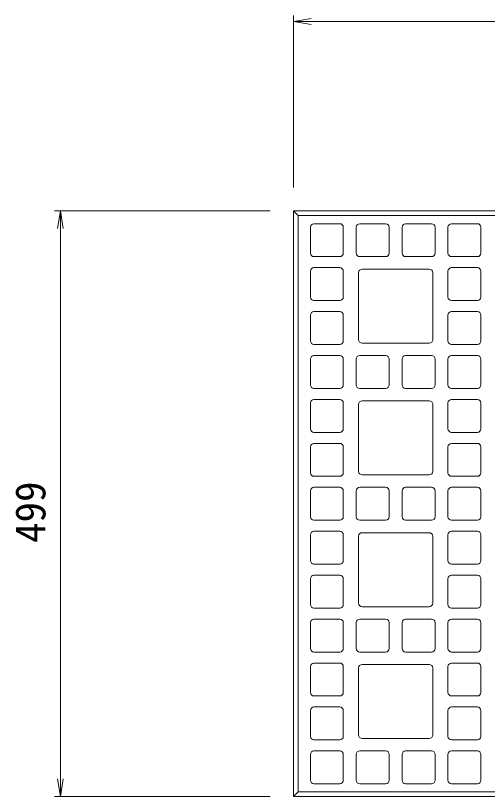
# Model space of a CAD drawing. Units: millimetres, scale not verified. Extents: x 0 to 84100, y 0 to 59400.
# Drawn here: x 14578 to 18590, y 8979 to 15625 of the extents above; entities that cross this region are included whole.
import ezdxf
from ezdxf.enums import TextEntityAlignment as Align

# ---------------------------------------------------------------- set-up
doc = ezdxf.new("R2010")
doc.units = ezdxf.units.MM
doc.header["$LTSCALE"] = 100
for name, color, linetype, lineweight in [('0_2', 7, 'Continuous', 9), ('D-STR', 7, 'Continuous', 18), ('D-STR-DIM（寸法）', 7, 'Continuous', 18), ('D-STR-STR1', 7, 'Continuous', 18), ('D-STR-STR1（構造物）', 7, 'Continuous', 18)]:
    doc.layers.add(name, color=color, linetype=linetype, lineweight=lineweight)
doc.styles.add('ＭＳ ゴシック', font='')
doc.styles.get('ＭＳ ゴシック').set_extended_font_data('MS Gothic')

msp = doc.modelspace()

# ---------------------------------------------------------------- linework, layer by layer
at = {"layer": '0_2'}
for p, q in [((16942.1, 15575.2), (17092.1, 15600.2)), ((17092.1, 15550.2), (16942.1, 15575.2)), ((14933.7, 13812.8), (14958.7, 13962.8)), ((14958.7, 13962.8), (14983.7, 13812.8)), ((14958.7, 8978.6), (14933.7, 9128.6)), ((14983.7, 9128.6), (14958.7, 8978.6))]:
    msp.add_line(p, q, dxfattribs=at)
at = {"layer": '0_2', "lineweight": 18}
for p, q in [((16942.1, 15575.2), (16962.1, 15575.2)), ((14958.7, 13962.8), (14958.7, 13942.8)), ((14958.7, 8978.6), (14958.7, 8998.6))]:
    msp.add_line(p, q, dxfattribs=at)
at = {"layer": 'D-STR'}
for p, q in [((16942.1, 13962.8), (16942.1, 8978.6)), ((16942.1, 13962.8), (23318.7, 13962.8)), ((23358.7, 8978.6), (16942.1, 8978.6))]:
    msp.add_line(p, q, dxfattribs=at)
at = {"layer": 'D-STR-DIM（寸法）'}
for p, q in [((16942.1, 14162.8), (16942.1, 15625.2)), ((16962.1, 15575.2), (23338.7, 15575.2)), ((16742.1, 13962.8), (14908.7, 13962.8)), ((14958.7, 13942.8), (14958.7, 8998.6)), ((16742.1, 8978.6), (14908.7, 8978.6))]:
    msp.add_line(p, q, dxfattribs=at)
at = {"layer": 'D-STR-STR1'}
for p, q in [((16942.1, 13962.8), (16982.1, 13922.9)), ((16982.1, 13922.9), (16982.1, 9018.6)), ((16982.1, 13922.9), (19476.2, 13922.9)), ((16942.1, 8978.6), (16982.1, 9018.6)), ((23318.7, 9018.6), (16982.1, 9018.6))]:
    msp.add_line(p, q, dxfattribs=at)
at = {"layer": 'D-STR-STR1（構造物）'}
for p, q in [((17115.3, 13853.6), (17335.3, 13853.6)), ((17725.3, 13853.6), (17505.3, 13853.6)), ((17895.3, 13853.6), (18115.3, 13853.6)), ((18285.3, 13853.6), (18505.3, 13853.6)), ((17085.3, 13823.6), (17085.3, 13603.6)), ((17365.3, 13823.6), (17365.3, 13603.6)), ((17475.3, 13603.6), (17475.3, 13823.6)), ((17755.3, 13603.6), (17755.3, 13823.6)), ((17865.3, 13603.6), (17865.3, 13823.6)), ((18145.3, 13603.6), (18145.3, 13823.6)), ((18255.3, 13823.6), (18255.3, 13603.6)), ((18535.3, 13823.6), (18535.3, 13603.6)), ((17115.3, 13573.6), (17335.3, 13573.6)), ((17725.3, 13573.6), (17505.3, 13573.6)), ((17895.3, 13573.6), (18115.3, 13573.6)), ((18285.3, 13573.6), (18505.3, 13573.6)), ((17085.3, 13449.6), (17085.3, 13229.6)), ((17115.3, 13479.6), (17335.3, 13479.6)), ((17365.3, 13449.6), (17365.3, 13229.6)), ((17495.3, 12867.6), (17495.3, 13437.6)), ((17525.3, 13467.6), (18095.3, 13467.6)), ((18125.3, 12867.6), (18125.3, 13437.6)), ((18255.3, 13449.6), (18255.3, 13229.6)), ((18285.3, 13479.6), (18505.3, 13479.6)), ((18535.3, 13449.6), (18535.3, 13229.6)), ((17115.3, 13199.6), (17335.3, 13199.6)), ((18285.3, 13199.6), (18505.3, 13199.6)), ((17115.3, 13105.6), (17335.3, 13105.6)), ((18285.3, 13105.6), (18505.3, 13105.6)), ((17085.3, 13075.6), (17085.3, 12855.6)), ((17365.3, 13075.6), (17365.3, 12855.6)), ((18255.3, 13075.6), (18255.3, 12855.6)), ((18535.3, 13075.6), (18535.3, 12855.6)), ((17525.3, 12837.6), (18095.3, 12837.6)), ((17115.3, 12825.6), (17335.3, 12825.6)), ((18285.3, 12825.6), (18505.3, 12825.6)), ((17085.3, 12701.6), (17085.3, 12481.6)), ((17115.3, 12731.6), (17335.3, 12731.6)), ((17365.3, 12701.6), (17365.3, 12481.6)), ((17475.3, 12701.6), (17475.3, 12481.6)), ((17725.3, 12731.6), (17505.3, 12731.6)), ((17755.3, 12701.6), (17755.3, 12481.6)), ((17865.3, 12701.6), (17865.3, 12481.6)), ((17895.3, 12731.6), (18115.3, 12731.6)), ((18145.3, 12701.6), (18145.3, 12481.6)), ((18255.3, 12701.6), (18255.3, 12481.6)), ((18285.3, 12731.6), (18505.3, 12731.6)), ((18535.3, 12701.6), (18535.3, 12481.6)), ((17115.3, 12451.6), (17335.3, 12451.6)), ((17725.3, 12451.6), (17505.3, 12451.6)), ((17895.3, 12451.6), (18115.3, 12451.6)), ((18285.3, 12451.6), (18505.3, 12451.6)), ((17085.3, 12327.6), (17085.3, 12107.6)), ((17115.3, 12357.6), (17335.3, 12357.6)), ((17365.3, 12327.6), (17365.3, 12107.6)), ((17495.3, 12315.6), (17495.3, 11745.6)), ((17525.3, 12345.6), (18095.3, 12345.6)), ((18125.3, 12315.6), (18125.3, 11745.6)), ((18255.3, 12327.6), (18255.3, 12107.6)), ((18285.3, 12357.6), (18505.3, 12357.6)), ((18535.3, 12327.6), (18535.3, 12107.6)), ((17115.3, 12077.6), (17335.3, 12077.6)), ((18285.3, 12077.6), (18505.3, 12077.6)), ((17115.3, 11983.6), (17335.3, 11983.6)), ((18285.3, 11983.6), (18505.3, 11983.6)), ((17085.3, 11953.6), (17085.3, 11733.6)), ((17365.3, 11953.6), (17365.3, 11733.6)), ((18255.3, 11953.6), (18255.3, 11733.6)), ((18535.3, 11953.6), (18535.3, 11733.6)), ((17115.3, 11703.6), (17335.3, 11703.6)), ((17525.3, 11715.6), (18095.3, 11715.6)), ((18285.3, 11703.6), (18505.3, 11703.6)), ((17085.3, 11359.6), (17085.3, 11579.6)), ((17115.3, 11609.6), (17335.3, 11609.6)), ((17365.3, 11359.6), (17365.3, 11579.6)), ((17475.3, 11359.6), (17475.3, 11579.6)), ((17725.3, 11609.6), (17505.3, 11609.6)), ((17755.3, 11359.6), (17755.3, 11579.6)), ((17865.3, 11359.6), (17865.3, 11579.6)), ((17895.3, 11609.6), (18115.3, 11609.6)), ((18145.3, 11359.6), (18145.3, 11579.6)), ((18255.3, 11359.6), (18255.3, 11579.6)), ((18285.3, 11609.6), (18505.3, 11609.6)), ((18535.3, 11359.6), (18535.3, 11579.6)), ((17115.3, 11329.6), (17335.3, 11329.6)), ((17725.3, 11329.6), (17505.3, 11329.6)), ((17895.3, 11329.6), (18115.3, 11329.6)), ((18285.3, 11329.6), (18505.3, 11329.6)), ((17115.3, 11235.6), (17335.3, 11235.6)), ((18285.3, 11235.6), (18505.3, 11235.6)), ((17085.3, 10985.6), (17085.3, 11205.6)), ((17365.3, 10985.6), (17365.3, 11205.6)), ((17495.3, 10623.6), (17495.3, 11193.6)), ((17525.3, 11223.6), (18095.3, 11223.6)), ((18125.3, 10623.6), (18125.3, 11193.6)), ((18255.3, 10985.6), (18255.3, 11205.6)), ((18535.3, 10985.6), (18535.3, 11205.6)), ((17115.3, 10955.6), (17335.3, 10955.6)), ((18285.3, 10955.6), (18505.3, 10955.6)), ((17115.3, 10861.6), (17335.3, 10861.6)), ((18285.3, 10861.6), (18505.3, 10861.6)), ((17085.3, 10611.6), (17085.3, 10831.6)), ((17365.3, 10611.6), (17365.3, 10831.6)), ((18255.3, 10611.6), (18255.3, 10831.6)), ((18535.3, 10611.6), (18535.3, 10831.6)), ((17115.3, 10581.6), (17335.3, 10581.6)), ((17525.3, 10593.6), (18095.3, 10593.6)), ((18285.3, 10581.6), (18505.3, 10581.6)), ((17085.3, 10237.6), (17085.3, 10457.6)), ((17115.3, 10487.6), (17335.3, 10487.6)), ((17365.3, 10237.6), (17365.3, 10457.6)), ((17475.3, 10237.6), (17475.3, 10457.6)), ((17725.3, 10487.6), (17505.3, 10487.6)), ((17755.3, 10237.6), (17755.3, 10457.6)), ((17865.3, 10237.6), (17865.3, 10457.6)), ((17895.3, 10487.6), (18115.3, 10487.6)), ((18145.3, 10237.6), (18145.3, 10457.6)), ((18255.3, 10237.6), (18255.3, 10457.6)), ((18285.3, 10487.6), (18505.3, 10487.6)), ((18535.3, 10237.6), (18535.3, 10457.6)), ((17115.3, 10207.6), (17335.3, 10207.6)), ((17725.3, 10207.6), (17505.3, 10207.6)), ((17895.3, 10207.6), (18115.3, 10207.6)), ((18285.3, 10207.6), (18505.3, 10207.6)), ((17115.3, 10113.6), (17335.3, 10113.6)), ((18285.3, 10113.6), (18505.3, 10113.6)), ((17085.3, 9863.6), (17085.3, 10083.6)), ((17365.3, 9863.6), (17365.3, 10083.6)), ((17495.3, 10071.6), (17495.3, 9501.6)), ((17525.3, 10101.6), (18095.3, 10101.6)), ((18125.3, 10071.6), (18125.3, 9501.6)), ((18255.3, 9863.6), (18255.3, 10083.6)), ((18535.3, 9863.6), (18535.3, 10083.6)), ((17115.3, 9833.6), (17335.3, 9833.6)), ((18285.3, 9833.6), (18505.3, 9833.6)), ((17085.3, 9489.6), (17085.3, 9709.6)), ((17115.3, 9739.6), (17335.3, 9739.6)), ((17365.3, 9489.6), (17365.3, 9709.6)), ((18255.3, 9489.6), (18255.3, 9709.6)), ((18285.3, 9739.6), (18505.3, 9739.6)), ((18535.3, 9489.6), (18535.3, 9709.6)), ((17115.3, 9459.6), (17335.3, 9459.6)), ((17525.3, 9471.6), (18095.3, 9471.6)), ((18285.3, 9459.6), (18505.3, 9459.6)), ((17085.3, 9115.6), (17085.3, 9335.6)), ((17115.3, 9365.6), (17335.3, 9365.6)), ((17365.3, 9115.6), (17365.3, 9335.6)), ((17475.3, 9115.6), (17475.3, 9335.6)), ((17725.3, 9365.6), (17505.3, 9365.6)), ((17755.3, 9115.6), (17755.3, 9335.6)), ((17865.3, 9115.6), (17865.3, 9335.6)), ((17895.3, 9365.6), (18115.3, 9365.6)), ((18145.3, 9115.6), (18145.3, 9335.6)), ((18255.3, 9115.6), (18255.3, 9335.6)), ((18285.3, 9365.6), (18505.3, 9365.6)), ((18535.3, 9115.6), (18535.3, 9335.6)), ((17115.3, 9085.6), (17335.3, 9085.6)), ((17725.3, 9085.6), (17505.3, 9085.6)), ((17895.3, 9085.6), (18115.3, 9085.6)), ((18285.3, 9085.6), (18505.3, 9085.6))]:
    msp.add_line(p, q, dxfattribs=at)
for centre, start, end in [((17115.3, 13823.6), 90, 180), ((17335.3, 13823.6), 359.99999, 90), ((17505.3, 13823.6), 90, 180), ((17725.3, 13823.6), 360, 90), ((17895.3, 13823.6), 90, 180), ((18115.3, 13823.6), 360, 90), ((18285.3, 13823.6), 90, 180), ((18505.3, 13823.6), 359.99999, 90), ((17115.3, 13603.6), 180, 270), ((17335.3, 13603.6), 270, 0), ((17505.3, 13603.6), 180, 270), ((17725.3, 13603.6), 270, 0.00001), ((17895.3, 13603.6), 180, 270), ((18115.3, 13603.6), 270, 0.00001), ((18285.3, 13603.6), 180, 270), ((18505.3, 13603.6), 270, 0), ((17115.3, 13449.6), 90, 180), ((17335.3, 13449.6), 359.99999, 90), ((17525.4, 13437.6), 90, 180.00001), ((18095.4, 13437.6), 360, 90), ((18285.3, 13449.6), 90, 180), ((18505.3, 13449.6), 359.99999, 90), ((17115.3, 13229.6), 180, 270), ((17335.3, 13229.6), 270, 0), ((18285.3, 13229.6), 180, 270), ((18505.3, 13229.6), 270, 0), ((17115.3, 13075.6), 90, 180), ((17335.3, 13075.6), 359.99999, 90), ((18285.3, 13075.6), 90, 180), ((18505.3, 13075.6), 359.99999, 90), ((17115.3, 12855.6), 180, 270), ((17335.3, 12855.6), 270, 0), ((17525.4, 12867.6), 180, 270), ((18095.4, 12867.6), 270, 0), ((18285.3, 12855.6), 180, 270), ((18505.3, 12855.6), 270, 0), ((17115.3, 12701.6), 90, 180), ((17335.3, 12701.6), 359.99999, 90), ((17505.3, 12701.6), 90, 180), ((17725.3, 12701.6), 359.99999, 90), ((17895.3, 12701.6), 90, 180), ((18115.3, 12701.6), 359.99999, 90), ((18285.3, 12701.6), 90, 180), ((18505.3, 12701.6), 359.99999, 90), ((17115.3, 12481.6), 180, 270), ((17335.3, 12481.6), 270, 0), ((17505.3, 12481.6), 180, 270), ((17725.3, 12481.6), 270, 0), ((17895.3, 12481.6), 180, 270), ((18115.3, 12481.6), 270, 0), ((18285.3, 12481.6), 180, 270), ((18505.3, 12481.6), 270, 0), ((17115.3, 12327.6), 90, 180), ((17335.3, 12327.6), 359.99999, 90), ((17525.4, 12315.6), 90, 180.00001), ((18095.4, 12315.6), 360, 90), ((18285.3, 12327.6), 90, 180), ((18505.3, 12327.6), 359.99999, 90), ((17115.3, 12107.6), 180, 270), ((17335.3, 12107.6), 270, 0), ((18285.3, 12107.6), 180, 270), ((18505.3, 12107.6), 270, 0), ((17115.3, 11953.6), 90, 180), ((17335.3, 11953.6), 359.99999, 90), ((18285.3, 11953.6), 90, 180), ((18505.3, 11953.6), 359.99999, 90), ((17115.3, 11733.6), 180, 270), ((17335.3, 11733.6), 270, 0), ((17525.4, 11745.6), 180, 270), ((18095.4, 11745.6), 270, 0), ((18285.3, 11733.6), 180, 270), ((18505.3, 11733.6), 270, 0), ((17115.3, 11579.6), 90, 180), ((17335.3, 11579.6), 0.00001, 90), ((17505.3, 11579.6), 90, 180), ((17725.3, 11579.6), 359.99999, 90), ((17895.3, 11579.6), 90, 180), ((18115.3, 11579.6), 0.00001, 90), ((18285.3, 11579.6), 90, 180), ((18505.3, 11579.6), 0.00001, 90), ((17115.3, 11359.6), 180, 270), ((17335.3, 11359.6), 270, 0), ((17505.3, 11359.6), 180, 270), ((17725.3, 11359.6), 270, 0), ((17895.3, 11359.6), 180, 270), ((18115.3, 11359.6), 270, 0), ((18285.3, 11359.6), 180, 270), ((18505.3, 11359.6), 270, 0), ((17115.3, 11205.6), 90, 180), ((17335.3, 11205.6), 359.99999, 90), ((18285.3, 11205.6), 90, 180), ((18505.3, 11205.6), 359.99999, 90), ((17525.4, 11193.6), 90, 180.00001), ((18095.4, 11193.6), 360, 90), ((17115.3, 10985.6), 180, 270), ((17335.3, 10985.6), 270, 0), ((18285.3, 10985.6), 180, 270), ((18505.3, 10985.6), 270, 0), ((17115.3, 10831.6), 90, 180), ((17335.3, 10831.6), 359.99999, 90), ((18285.3, 10831.6), 90, 180), ((18505.3, 10831.6), 359.99999, 90), ((17115.3, 10611.6), 180, 270), ((17335.3, 10611.6), 270, 0), ((17525.4, 10623.6), 180, 270), ((18095.4, 10623.6), 270, 0), ((18285.3, 10611.6), 180, 270), ((18505.3, 10611.6), 270, 0), ((17115.3, 10457.6), 90, 180), ((17335.3, 10457.6), 359.99999, 90), ((17505.3, 10457.6), 90, 180), ((17725.3, 10457.6), 359.99999, 90), ((17895.3, 10457.6), 90, 180), ((18115.3, 10457.6), 359.99999, 90), ((18285.3, 10457.6), 90, 180), ((18505.3, 10457.6), 359.99999, 90), ((17115.3, 10237.6), 180, 270), ((17335.3, 10237.6), 270, 0), ((17505.3, 10237.6), 180, 270), ((17725.3, 10237.6), 270, 0), ((17895.3, 10237.6), 180, 270), ((18115.3, 10237.6), 270, 0), ((18285.3, 10237.6), 180, 270), ((18505.3, 10237.6), 270, 0), ((17115.3, 10083.6), 90, 180), ((17335.3, 10083.6), 359.99999, 90), ((18285.3, 10083.6), 90, 180), ((18505.3, 10083.6), 359.99999, 90), ((17525.4, 10071.6), 90, 180.00001), ((18095.4, 10071.6), 360, 90), ((17115.3, 9863.6), 180, 270), ((17335.3, 9863.6), 270, 0), ((18285.3, 9863.6), 180, 270), ((18505.3, 9863.6), 270, 0), ((17115.3, 9709.6), 90, 180), ((17335.3, 9709.6), 359.99999, 90), ((18285.3, 9709.6), 90, 180), ((18505.3, 9709.6), 359.99999, 90), ((17115.3, 9489.6), 180, 270), ((17335.3, 9489.6), 270, 0), ((17525.4, 9501.6), 180, 270), ((18095.4, 9501.6), 270, 0), ((18285.3, 9489.6), 180, 270), ((18505.3, 9489.6), 270, 0), ((17115.3, 9335.6), 90, 180), ((17335.3, 9335.6), 359.99999, 90), ((17505.3, 9335.6), 90, 180), ((17725.3, 9335.6), 359.99999, 90), ((17895.3, 9335.6), 90, 180), ((18115.3, 9335.6), 359.99999, 90), ((18285.3, 9335.6), 90, 180), ((18505.3, 9335.6), 359.99999, 90), ((17115.3, 9115.6), 180, 270), ((17335.3, 9115.6), 270, 0), ((17505.3, 9115.6), 180, 270), ((17725.3, 9115.6), 270, 0), ((17895.3, 9115.6), 180, 270), ((18115.3, 9115.6), 270, 0), ((18285.3, 9115.6), 180, 270), ((18505.3, 9115.6), 270, 0)]:
    msp.add_arc(centre, 30, start, end, dxfattribs=at)

# ---------------------------------------------------------------- texts
at = {"layer": 'D-STR-DIM（寸法）', "style": 'ＭＳ ゴシック'}
msp.add_text('499', height=256.6, rotation=90, dxfattribs=at).set_placement((14908.7, 11135.8), align=Align.BOTTOM_LEFT)

doc.saveas('drawing.dxf')
